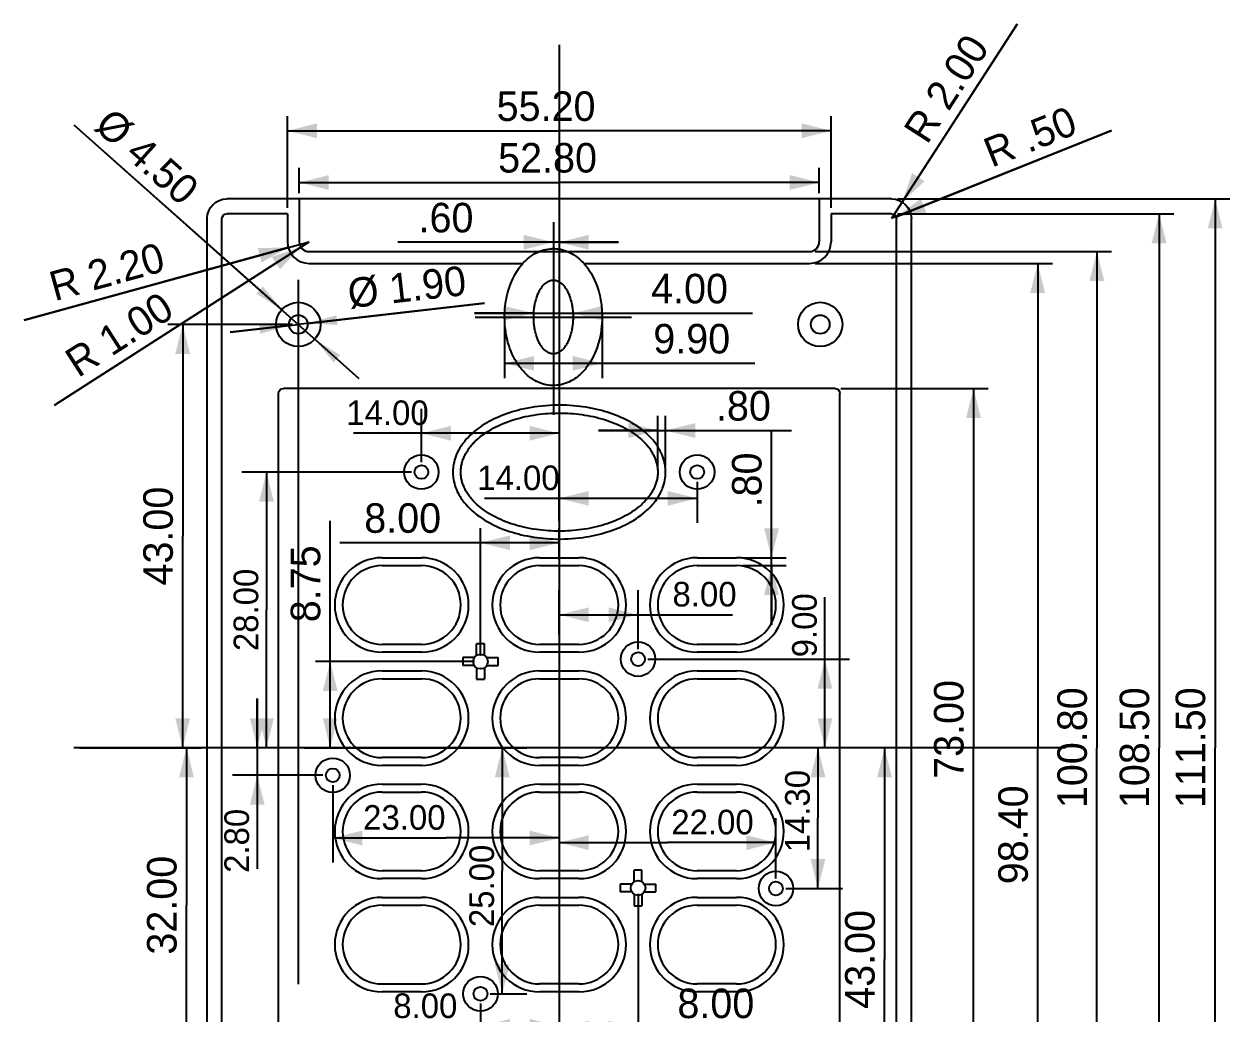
# Model space of a CAD drawing. Extents: x -144 to 128, y -78 to 74.
# Drawn here: x 5.7 to 128.1, y -27 to 73.5 of the extents above; entities that cross this region are included whole.
import ezdxf

# ---------------------------------------------------------------- set-up
doc = ezdxf.new("R2010")
doc.units = 0
doc.header["$MEASUREMENT"] = 0
doc.linetypes.add('dashed', pattern=[0])
doc.linetypes.add('solid', pattern=[0])
doc.layers.add('253', color=7, linetype='solid')
doc.dimstyles.get("Standard").update_dxf_attribs({"dimtxt": 0.18, "dimasz": 0.18, "dimexe": 0.18, "dimexo": 0.0625, "dimgap": 0.09, "dimtad": 0, "dimtih": 1, "dimtoh": 1, "dimdec": 4, "dimzin": 0, "dimdsep": 46, "dimtxsty": 'Standard', "dimcen": 0.09, "dimadec": 0, "dimazin": 0, "dimtfac": 1, "dimtdec": 4, "dimtofl": 0, "dimtmove": 0, "dimatfit": 0, "dimfxl": 0, "dimtolj": 1, "dimtzin": 0, "dimarcsym": 0})

# ---------------------------------------------------------------- blocks, each defined once
blk = doc.blocks.new('*D29')
at = {"layer": '253', "color": 4, "linetype": 'solid'}
for p, q in [((52.41, 45.15), (33.5, 43)), ((34.44, 43.11), (52.41, 45.15)), ((26.59, 42.22), (33.5, 43)), ((32.56, 42.89), (26.59, 42.22)), ((33.5, 43), (33.5, 43))]:
    blk.add_line(p, q, dxfattribs=at)
for points in [[(29.63, 42.06), (29.52, 43.05), (32.56, 42.89)], [(37.37, 43.94), (37.48, 42.95), (34.44, 43.11)]]:
    blk.add_solid(points, dxfattribs=at)
at = {"layer": '253', "color": 4, "linetype": 'solid', "lineweight": 0, "insert": (44.53, 46.76), "char_height": 3, "attachment_point": 5, "rotation": 6.482}
blk.add_mtext('{\\H3.000000;%%C 1.90}', dxfattribs=at)
blk = doc.blocks.new('*D30')
at = {"layer": '253', "color": 4, "linetype": 'solid'}
for p, q in [((31.82, 44.5), (10.75, 63.24)), ((10.75, 63.24), (33.5, 43)), ((39.66, 37.52), (33.5, 43)), ((33.5, 43), (33.5, 43)), ((35.18, 41.5), (39.66, 37.52))]:
    blk.add_line(p, q, dxfattribs=at)
for points in [[(29.25, 46.12), (29.91, 46.86), (31.82, 44.5)], [(37.75, 39.88), (37.09, 39.14), (35.18, 41.5)]]:
    blk.add_solid(points, dxfattribs=at)
at = {"layer": '253', "color": 4, "linetype": 'solid', "lineweight": 0, "insert": (18.11, 60.02), "char_height": 3, "attachment_point": 5, "rotation": 318.3409}
blk.add_mtext('{\\H3.000000;%%C 4.50}', dxfattribs=at)
blk = doc.blocks.new('*D31')
at = {"layer": '253', "color": 4, "linetype": 'solid'}
for p, q in [((34.5, 0), (56.71, 0)), ((54.21, 0), (54.21, -12.5)), ((54.21, -25), (54.21, -12.5)), ((53, -25), (56.71, -25))]:
    blk.add_line(p, q, dxfattribs=at)
for points in [[(54.96, -3), (53.46, -3), (54.21, 0)], [(53.46, -22), (54.96, -22), (54.21, -25)]]:
    blk.add_solid(points, dxfattribs=at)
at = {"layer": '253', "color": 4, "linetype": 'solid', "lineweight": 0, "insert": (52.14, -14.04), "char_height": 2.5, "attachment_point": 5, "rotation": 90}
blk.add_mtext('{\\H2.500000;25.00}', dxfattribs=at)
blk = doc.blocks.new('*D32')
at = {"layer": '253', "color": 4, "linetype": 'solid'}
for p, q in [((29.33, 0), (29.33, 5)), ((29.33, 5), (29.33, -2.8)), ((30.5, 0), (26.83, 0)), ((36, -2.8), (26.83, -2.8)), ((29.33, -2.8), (29.33, -12.3))]:
    blk.add_line(p, q, dxfattribs=at)
for points in [[(28.58, 3), (30.08, 3), (29.33, 0)], [(30.08, -5.8), (28.58, -5.8), (29.33, -2.8)]]:
    blk.add_solid(points, dxfattribs=at)
at = {"layer": '253', "color": 4, "linetype": 'solid', "lineweight": 0, "insert": (27.26, -9.46), "char_height": 2.5, "attachment_point": 5, "rotation": 90}
blk.add_mtext('{\\H2.500000;2.80}', dxfattribs=at)
blk = doc.blocks.new('*D33')
at = {"layer": '253', "color": 4, "linetype": 'solid'}
for p, q in [((86.98, 9), (86.98, 15.28)), ((69, 9), (89.48, 9)), ((86.98, 0), (86.98, 9)), ((86.98, 9), (86.98, 9)), ((87.5, 0), (84.48, 0))]:
    blk.add_line(p, q, dxfattribs=at)
for points in [[(87.73, 6), (86.23, 6), (86.98, 9)], [(86.23, 3), (87.73, 3), (86.98, 0)]]:
    blk.add_solid(points, dxfattribs=at)
at = {"layer": '253', "color": 4, "linetype": 'solid', "lineweight": 0, "insert": (84.91, 12.44), "char_height": 2.5, "attachment_point": 5, "rotation": 90}
blk.add_mtext('{\\H2.500000;9.00}', dxfattribs=at)
blk = doc.blocks.new('*D34')
at = {"layer": '253', "color": 4, "linetype": 'solid'}
for p, q in [((87.5, 0), (83.77, 0)), ((86.27, 0), (86.27, -7.15)), ((86.27, -14.3), (86.27, -7.15)), ((83, -14.3), (88.77, -14.3))]:
    blk.add_line(p, q, dxfattribs=at)
for points in [[(87.02, -3), (85.52, -3), (86.27, 0)], [(85.52, -11.3), (87.02, -11.3), (86.27, -14.3)]]:
    blk.add_solid(points, dxfattribs=at)
at = {"layer": '253', "color": 4, "linetype": 'solid', "lineweight": 0, "insert": (84.2, -6.44), "char_height": 2.5, "attachment_point": 5, "rotation": 90}
blk.add_mtext('{\\H2.500000;14.30}', dxfattribs=at)
blk = doc.blocks.new('*D35')
at = {"layer": '253', "color": 4, "linetype": 'solid'}
for p, q in [((45, 28), (27.77, 28)), ((30.27, 28), (30.27, 14)), ((30.27, 0), (30.27, 14)), ((30.5, 0), (27.77, 0))]:
    blk.add_line(p, q, dxfattribs=at)
for points in [[(31.02, 25), (29.52, 25), (30.27, 28)], [(29.52, 3), (31.02, 3), (30.27, 0)]]:
    blk.add_solid(points, dxfattribs=at)
at = {"layer": '253', "color": 4, "linetype": 'solid', "lineweight": 0, "insert": (28.2, 14), "char_height": 2.5, "attachment_point": 5, "rotation": 90}
blk.add_mtext('{\\H2.500000;28.00}', dxfattribs=at)
blk = doc.blocks.new('*D36')
at = {"layer": '253', "color": 4, "linetype": 'solid'}
for p, q in [((60, -5.5), (60, -12.14)), ((82, -13.3), (82, -7.14)), ((60, -9.64), (71, -9.64)), ((82, -9.64), (71, -9.64))]:
    blk.add_line(p, q, dxfattribs=at)
for points in [[(63, -8.89), (63, -10.39), (60, -9.64)], [(79, -10.39), (79, -8.89), (82, -9.64)]]:
    blk.add_solid(points, dxfattribs=at)
at = {"layer": '253', "color": 4, "linetype": 'solid', "lineweight": 0, "insert": (75.56, -7.57), "char_height": 2.5, "attachment_point": 5}
blk.add_mtext('{\\H2.500000;22.00}', dxfattribs=at)
blk = doc.blocks.new('*D37')
at = {"layer": '253', "color": 4, "linetype": 'solid'}
for p, q in [((60, -25), (60, -30.81)), ((52, -26), (52, -30.81)), ((52, -28.31), (43.56, -28.31)), ((52, -28.31), (52, -28.31)), ((60, -28.31), (52, -28.31))]:
    blk.add_line(p, q, dxfattribs=at)
for points in [[(55, -27.56), (55, -29.06), (52, -28.31)], [(57, -29.06), (57, -27.56), (60, -28.31)]]:
    blk.add_solid(points, dxfattribs=at)
at = {"layer": '253', "color": 4, "linetype": 'solid', "lineweight": 0, "insert": (46.4, -26.23), "char_height": 2.5, "attachment_point": 5}
blk.add_mtext('{\\H2.500000;8.00}', dxfattribs=at)
blk = doc.blocks.new('*D38')
at = {"layer": '253', "color": 4, "linetype": 'solid'}
for p, q in [((60, -1), (60, -11.67)), ((37, -3.8), (37, -11.67)), ((37, -9.17), (48.5, -9.17)), ((60, -9.17), (48.5, -9.17))]:
    blk.add_line(p, q, dxfattribs=at)
for points in [[(40, -8.42), (40, -9.92), (37, -9.17)], [(57, -9.92), (57, -8.42), (60, -9.17)]]:
    blk.add_solid(points, dxfattribs=at)
at = {"layer": '253', "color": 4, "linetype": 'solid', "lineweight": 0, "insert": (44.27, -7.1), "char_height": 2.5, "attachment_point": 5}
blk.add_mtext('{\\H2.500000;23.00}', dxfattribs=at)
blk = doc.blocks.new('*D39')
at = {"layer": '253', "color": 4, "linetype": 'solid'}
for p, q in [((60, 11.5), (60, 16.01)), ((68, 10), (68, 16.01)), ((60, 13.51), (68, 13.51)), ((68, 13.51), (68, 13.51)), ((68, 13.51), (77.59, 13.51))]:
    blk.add_line(p, q, dxfattribs=at)
for points in [[(63, 14.26), (63, 12.76), (60, 13.51)], [(65, 12.76), (65, 14.26), (68, 13.51)]]:
    blk.add_solid(points, dxfattribs=at)
at = {"layer": '253', "color": 4, "linetype": 'solid', "lineweight": 0, "insert": (74.75, 15.58), "char_height": 2.5, "attachment_point": 5}
blk.add_mtext('{\\H2.500000;8.00}', dxfattribs=at)
blk = doc.blocks.new('*D40')
at = {"layer": '253', "color": 4, "linetype": 'solid'}
for p, q in [((60, 23), (60, 27.83)), ((74, 27), (74, 22.83)), ((60, 25.33), (52.41, 25.33)), ((60, 25.33), (60, 25.33)), ((74, 25.33), (60, 25.33))]:
    blk.add_line(p, q, dxfattribs=at)
for points in [[(63, 26.08), (63, 24.58), (60, 25.33)], [(71, 24.58), (71, 26.08), (74, 25.33)]]:
    blk.add_solid(points, dxfattribs=at)
at = {"layer": '253', "color": 4, "linetype": 'solid', "lineweight": 0, "insert": (55.85, 27.4), "char_height": 2.5, "attachment_point": 5}
blk.add_mtext('{\\H2.500000;14.00}', dxfattribs=at)
blk = doc.blocks.new('*D41')
at = {"layer": '253', "color": 4, "linetype": 'solid'}
for p, q in [((46, 29), (46, 34.44)), ((46, 31.94), (39.12, 31.94)), ((46, 31.94), (46, 31.94)), ((60, 31.94), (46, 31.94)), ((60, 33), (60, 29.44))]:
    blk.add_line(p, q, dxfattribs=at)
for points in [[(49, 32.69), (49, 31.19), (46, 31.94)], [(57, 31.19), (57, 32.69), (60, 31.94)]]:
    blk.add_solid(points, dxfattribs=at)
at = {"layer": '253', "color": 4, "linetype": 'solid', "lineweight": 0, "insert": (42.56, 34.01), "char_height": 2.5, "attachment_point": 5}
blk.add_mtext('{\\H2.500000;14.00}', dxfattribs=at)
blk = doc.blocks.new('*D44')
at = {"layer": '253', "color": 4, "linetype": 'solid'}
for p, q in [((8.76, 34.79), (34.6, 51.4)), ((33.76, 50.86), (8.76, 34.79))]:
    blk.add_line(p, q, dxfattribs=at)
blk.add_solid([(31.64, 48.61), (30.83, 49.87), (33.76, 50.86)], dxfattribs=at)
at = {"layer": '253', "color": 4, "linetype": 'solid', "lineweight": 0, "insert": (15.32, 41.97), "char_height": 3, "attachment_point": 5, "rotation": 32.726}
blk.add_mtext('{\\H3.000000;R 1.00}', dxfattribs=at)
blk = doc.blocks.new('*D45')
at = {"layer": '253', "color": 4, "linetype": 'solid'}
for p, q in [((5.66, 43.45), (34.6, 51.4)), ((32.48, 50.82), (5.66, 43.45))]:
    blk.add_line(p, q, dxfattribs=at)
blk.add_solid([(29.78, 49.3), (29.39, 50.75), (32.48, 50.82)], dxfattribs=at)
at = {"layer": '253', "color": 4, "linetype": 'solid', "lineweight": 0, "insert": (14.06, 48.34), "char_height": 3, "attachment_point": 5, "rotation": 15.3547}
blk.add_mtext('{\\H3.000000;R 2.20}', dxfattribs=at)
blk = doc.blocks.new('*D46')
at = {"layer": '253', "color": 4, "linetype": 'solid'}
for p, q in [((116.07, 62.69), (93.75, 53.75)), ((94.21, 53.94), (116.07, 62.69))]:
    blk.add_line(p, q, dxfattribs=at)
blk.add_solid([(96.72, 55.75), (97.28, 54.35), (94.21, 53.94)], dxfattribs=at)
at = {"layer": '253', "color": 4, "linetype": 'solid', "lineweight": 0, "insert": (107.81, 62.06), "char_height": 3, "attachment_point": 5, "rotation": 21.825}
blk.add_mtext('{\\H3.000000;R .50}', dxfattribs=at)
blk = doc.blocks.new('*D47')
at = {"layer": '253', "color": 4, "linetype": 'solid'}
for p, q in [((106.5, 73.51), (93.75, 53.75)), ((94.83, 55.43), (106.5, 73.51))]:
    blk.add_line(p, q, dxfattribs=at)
blk.add_solid([(95.83, 58.36), (97.09, 57.55), (94.83, 55.43)], dxfattribs=at)
at = {"layer": '253', "color": 4, "linetype": 'solid', "lineweight": 0, "insert": (99.31, 66.96), "char_height": 3, "attachment_point": 5, "rotation": 57.1743}
blk.add_mtext('{\\H3.000000;R 2.00}', dxfattribs=at)
blk = doc.blocks.new('*D48')
at = {"layer": '253', "color": 4, "linetype": 'solid'}
for p, q in [((32.9, 43), (20.26, 43)), ((21.76, 43), (21.76, 21.5)), ((21.76, 0), (21.76, 21.5)), ((11.3, 0), (23.26, 0))]:
    blk.add_line(p, q, dxfattribs=at)
for points in [[(22.51, 40), (21.01, 40), (21.76, 43)], [(21.01, 3), (22.51, 3), (21.76, 0)]]:
    blk.add_solid(points, dxfattribs=at)
at = {"layer": '253', "color": 4, "linetype": 'solid', "lineweight": 0, "insert": (19.28, 21.5), "char_height": 3, "attachment_point": 5, "rotation": 90}
blk.add_mtext('{\\H3.000000;43.00}', dxfattribs=at)
blk = doc.blocks.new('*D49')
at = {"layer": '253', "color": 4, "linetype": 'solid'}
for p, q in [((11.3, 0), (23.65, 0)), ((22.15, 0), (22.15, -16)), ((22.15, -32), (22.15, -16)), ((38.4, -32), (20.65, -32))]:
    blk.add_line(p, q, dxfattribs=at)
for points in [[(22.9, -3), (21.4, -3), (22.15, 0)], [(21.4, -29), (22.9, -29), (22.15, -32)]]:
    blk.add_solid(points, dxfattribs=at)
at = {"layer": '253', "color": 4, "linetype": 'solid', "lineweight": 0, "insert": (19.66, -16), "char_height": 3, "attachment_point": 5, "rotation": 90}
blk.add_mtext('{\\H3.000000;32.00}', dxfattribs=at)
blk = doc.blocks.new('*D50')
at = {"layer": '253', "color": 4, "linetype": 'solid'}
for p, q in [((94.35, 55.75), (128.1, 55.75)), ((126.6, 55.75), (126.6, 0)), ((126.6, -55.75), (126.6, 0)), ((94.35, -55.75), (128.1, -55.75))]:
    blk.add_line(p, q, dxfattribs=at)
for points in [[(127.35, 52.75), (125.85, 52.75), (126.6, 55.75)], [(125.85, -52.75), (127.35, -52.75), (126.6, -55.75)]]:
    blk.add_solid(points, dxfattribs=at)
at = {"layer": '253', "color": 4, "linetype": 'solid', "lineweight": 0, "insert": (124.11, 0), "char_height": 3, "attachment_point": 5, "rotation": 90}
blk.add_mtext('{\\H3.000000;111.50}', dxfattribs=at)
blk = doc.blocks.new('*D51')
at = {"layer": '253', "color": 4, "linetype": 'solid'}
for p, q in [((94.35, 54.25), (122.41, 54.25)), ((120.91, 54.25), (120.91, 0)), ((120.91, -54.25), (120.91, 0)), ((94.35, -54.25), (122.41, -54.25))]:
    blk.add_line(p, q, dxfattribs=at)
for points in [[(121.66, 51.25), (120.16, 51.25), (120.91, 54.25)], [(120.16, -51.25), (121.66, -51.25), (120.91, -54.25)]]:
    blk.add_solid(points, dxfattribs=at)
at = {"layer": '253', "color": 4, "linetype": 'solid', "lineweight": 0, "insert": (118.42, 0), "char_height": 3, "attachment_point": 5, "rotation": 90}
blk.add_mtext('{\\H3.000000;108.50}', dxfattribs=at)
blk = doc.blocks.new('*D52')
at = {"layer": '253', "color": 4, "linetype": 'solid'}
for p, q in [((86, 50.4), (116.09, 50.4)), ((114.59, 50.4), (114.59, 0)), ((114.59, -50.4), (114.59, 0)), ((86, -50.4), (116.09, -50.4))]:
    blk.add_line(p, q, dxfattribs=at)
for points in [[(115.34, 47.4), (113.84, 47.4), (114.59, 50.4)], [(113.84, -47.4), (115.34, -47.4), (114.59, -50.4)]]:
    blk.add_solid(points, dxfattribs=at)
at = {"layer": '253', "color": 4, "linetype": 'solid', "lineweight": 0, "insert": (112.1, 0), "char_height": 3, "attachment_point": 5, "rotation": 90}
blk.add_mtext('{\\H3.000000;100.80}', dxfattribs=at)
blk = doc.blocks.new('*D53')
at = {"layer": '253', "color": 4, "linetype": 'solid'}
for p, q in [((86, 49.2), (110.08, 49.2)), ((108.58, 49.2), (108.58, 0)), ((108.58, -49.2), (108.58, 0)), ((86, -49.2), (110.08, -49.2))]:
    blk.add_line(p, q, dxfattribs=at)
for points in [[(109.33, 46.2), (107.83, 46.2), (108.58, 49.2)], [(107.83, -46.2), (109.33, -46.2), (108.58, -49.2)]]:
    blk.add_solid(points, dxfattribs=at)
at = {"layer": '253', "color": 4, "linetype": 'solid', "lineweight": 0, "insert": (106.1, -8.85), "char_height": 3, "attachment_point": 5, "rotation": 90}
blk.add_mtext('{\\H3.000000;98.40}', dxfattribs=at)
blk = doc.blocks.new('*D54')
at = {"layer": '253', "color": 4, "linetype": 'solid'}
for p, q in [((88.6, 36.5), (103.56, 36.5)), ((102.06, 36.5), (102.06, 0)), ((102.06, -36.5), (102.06, 0)), ((88.6, -36.5), (103.56, -36.5))]:
    blk.add_line(p, q, dxfattribs=at)
for points in [[(102.81, 33.5), (101.31, 33.5), (102.06, 36.5)], [(101.31, -33.5), (102.81, -33.5), (102.06, -36.5)]]:
    blk.add_solid(points, dxfattribs=at)
at = {"layer": '253', "color": 4, "linetype": 'solid', "lineweight": 0, "insert": (99.57, 1.86), "char_height": 3, "attachment_point": 5, "rotation": 90}
blk.add_mtext('{\\H3.000000;73.00}', dxfattribs=at)
blk = doc.blocks.new('*D55')
at = {"layer": '253', "color": 4, "linetype": 'solid'}
for p, q in [((54.45, 43.15), (54.45, 37.55)), ((64.35, 43.15), (64.35, 37.55)), ((54.45, 39.05), (64.35, 39.05)), ((64.35, 39.05), (64.35, 39.05)), ((64.35, 39.05), (79.85, 39.05))]:
    blk.add_line(p, q, dxfattribs=at)
for points in [[(57.45, 39.8), (57.45, 38.3), (54.45, 39.05)], [(61.35, 38.3), (61.35, 39.8), (64.35, 39.05)]]:
    blk.add_solid(points, dxfattribs=at)
at = {"layer": '253', "color": 4, "linetype": 'solid', "lineweight": 0, "insert": (73.45, 41.53), "char_height": 3, "attachment_point": 5}
blk.add_mtext('{\\H3.000000;9.90}', dxfattribs=at)
blk = doc.blocks.new('*D56')
at = {"layer": '253', "color": 4, "linetype": 'solid'}
for p, q in [((57.4, 44.14), (51.4, 44.14)), ((51.4, 44.14), (61.4, 44.14)), ((57.4, 44.35), (57.4, 44.35)), ((61.4, 44.35), (61.4, 44.35)), ((61.4, 44.14), (79.63, 44.14))]:
    blk.add_line(p, q, dxfattribs=at)
for points in [[(54.4, 43.39), (54.4, 44.89), (57.4, 44.14)], [(64.4, 44.89), (64.4, 43.39), (61.4, 44.14)]]:
    blk.add_solid(points, dxfattribs=at)
at = {"layer": '253', "color": 4, "linetype": 'solid', "lineweight": 0, "insert": (73.23, 46.62), "char_height": 3, "attachment_point": 5}
blk.add_mtext('{\\H3.000000;4.00}', dxfattribs=at)
blk = doc.blocks.new('*D59')
at = {"layer": '253', "color": 4, "linetype": 'solid'}
for p, q in [((60, 70.8), (60, 49.85)), ((59.4, 52.8), (59.4, 49.85)), ((59.4, 51.35), (43.61, 51.35)), ((66, 51.35), (59.4, 51.35)), ((60, 51.35), (66, 51.35))]:
    blk.add_line(p, q, dxfattribs=at)
for points in [[(56.4, 50.6), (56.4, 52.1), (59.4, 51.35)], [(63, 52.1), (63, 50.6), (60, 51.35)]]:
    blk.add_solid(points, dxfattribs=at)
at = {"layer": '253', "color": 4, "linetype": 'solid', "lineweight": 0, "insert": (48.5, 53.83), "char_height": 3, "attachment_point": 5}
blk.add_mtext('{\\H3.000000;.60}', dxfattribs=at)
blk = doc.blocks.new('*D60')
at = {"layer": '253', "color": 4, "linetype": 'solid'}
for p, q in [((32.4, 54.85), (32.4, 64.17)), ((87.6, 54.85), (87.6, 64.17)), ((32.4, 62.67), (60, 62.67)), ((87.6, 62.67), (60, 62.67))]:
    blk.add_line(p, q, dxfattribs=at)
for points in [[(35.4, 63.42), (35.4, 61.92), (32.4, 62.67)], [(84.6, 61.92), (84.6, 63.42), (87.6, 62.67)]]:
    blk.add_solid(points, dxfattribs=at)
at = {"layer": '253', "color": 4, "linetype": 'solid', "lineweight": 0, "insert": (58.66, 65.15), "char_height": 3, "attachment_point": 5}
blk.add_mtext('{\\H3.000000;55.20}', dxfattribs=at)
blk = doc.blocks.new('*D61')
at = {"layer": '253', "color": 4, "linetype": 'solid'}
for p, q in [((33.6, 56.35), (33.6, 58.92)), ((86.4, 56.35), (86.4, 58.92)), ((33.6, 57.42), (60, 57.42)), ((86.4, 57.42), (60, 57.42))]:
    blk.add_line(p, q, dxfattribs=at)
for points in [[(36.6, 58.17), (36.6, 56.67), (33.6, 57.42)], [(83.4, 56.67), (83.4, 58.17), (86.4, 57.42)]]:
    blk.add_solid(points, dxfattribs=at)
at = {"layer": '253', "color": 4, "linetype": 'solid', "lineweight": 0, "insert": (58.81, 59.91), "char_height": 3, "attachment_point": 5}
blk.add_mtext('{\\H3.000000;52.80}', dxfattribs=at)
blk = doc.blocks.new('*D65')
at = {"layer": '253', "color": 4, "linetype": 'solid'}
for p, q in [((93.65, 0), (91.53, 0)), ((93.03, 0), (93.03, -21.5)), ((93.03, -43), (93.03, -21.5)), ((87.1, -43), (94.53, -43))]:
    blk.add_line(p, q, dxfattribs=at)
for points in [[(93.78, -3), (92.28, -3), (93.03, 0)], [(92.28, -40), (93.78, -40), (93.03, -43)]]:
    blk.add_solid(points, dxfattribs=at)
at = {"layer": '253', "color": 4, "linetype": 'solid', "lineweight": 0, "insert": (90.54, -21.5), "char_height": 3, "attachment_point": 5, "rotation": 90}
blk.add_mtext('{\\H3.000000;43.00}', dxfattribs=at)
blk = doc.blocks.new('*D68')
at = {"layer": '253', "color": 4, "linetype": 'solid'}
for p, q in [((52, 9.35), (52, 22.32)), ((60, 19.1), (60, 22.32)), ((52, 20.82), (37.71, 20.82)), ((52, 20.82), (52, 20.82)), ((60, 20.82), (52, 20.82))]:
    blk.add_line(p, q, dxfattribs=at)
for points in [[(55, 21.57), (55, 20.07), (52, 20.82)], [(57, 20.07), (57, 21.57), (60, 20.82)]]:
    blk.add_solid(points, dxfattribs=at)
at = {"layer": '253', "color": 4, "linetype": 'solid', "lineweight": 0, "insert": (44.1, 23.31), "char_height": 3, "attachment_point": 5}
blk.add_mtext('{\\H3.000000;8.00}', dxfattribs=at)
blk = doc.blocks.new('*D69')
at = {"layer": '253', "color": 4, "linetype": 'solid'}
for p, q in [((68, -14.85), (68, -29.98)), ((60, -25.4), (60, -29.98)), ((60, -28.48), (68, -28.48)), ((68, -28.48), (68, -28.48)), ((68, -28.48), (82.29, -28.48))]:
    blk.add_line(p, q, dxfattribs=at)
for points in [[(63, -27.73), (63, -29.23), (60, -28.48)], [(65, -29.23), (65, -27.73), (68, -28.48)]]:
    blk.add_solid(points, dxfattribs=at)
at = {"layer": '253', "color": 4, "linetype": 'solid', "lineweight": 0, "insert": (75.9, -25.99), "char_height": 3, "attachment_point": 5}
blk.add_mtext('{\\H3.000000;8.00}', dxfattribs=at)
blk = doc.blocks.new('*D70')
at = {"layer": '253', "color": 4, "linetype": 'solid'}
for p, q in [((36.74, 8.75), (36.74, 23.04)), ((51.4, 8.75), (35.24, 8.75)), ((36.74, 0), (36.74, 8.75)), ((36.74, 8.75), (36.74, 8.75)), ((34.1, 0), (38.24, 0))]:
    blk.add_line(p, q, dxfattribs=at)
for points in [[(37.49, 5.75), (35.99, 5.75), (36.74, 8.75)], [(35.99, 3), (37.49, 3), (36.74, 0)]]:
    blk.add_solid(points, dxfattribs=at)
at = {"layer": '253', "color": 4, "linetype": 'solid', "lineweight": 0, "insert": (34.25, 16.65), "char_height": 3, "attachment_point": 5, "rotation": 90}
blk.add_mtext('{\\H3.000000;8.75}', dxfattribs=at)
blk = doc.blocks.new('*D71')
at = {"layer": '253', "color": 4, "linetype": 'solid'}
for p, q in [((81.55, 19.3), (81.55, 32.09)), ((78.6, 19.3), (83.05, 19.3)), ((78.6, 18.5), (83.05, 18.5)), ((81.55, 12.5), (81.55, 19.3)), ((81.55, 18.5), (81.55, 12.5))]:
    blk.add_line(p, q, dxfattribs=at)
for points in [[(80.8, 22.3), (82.3, 22.3), (81.55, 19.3)], [(82.3, 15.5), (80.8, 15.5), (81.55, 18.5)]]:
    blk.add_solid(points, dxfattribs=at)
at = {"layer": '253', "color": 4, "linetype": 'solid', "lineweight": 0, "insert": (79.06, 27.2), "char_height": 3, "attachment_point": 5, "rotation": 90}
blk.add_mtext('{\\H3.000000;.80}', dxfattribs=at)
blk = doc.blocks.new('*D72')
at = {"layer": '253', "color": 4, "linetype": 'solid'}
for p, q in [((70, 28.6), (70, 33.72)), ((70.8, 28.6), (70.8, 33.72)), ((70, 32.22), (64, 32.22)), ((64, 32.22), (70.8, 32.22)), ((70.8, 32.22), (83.59, 32.22))]:
    blk.add_line(p, q, dxfattribs=at)
for points in [[(67, 31.47), (67, 32.97), (70, 32.22)], [(73.8, 32.97), (73.8, 31.47), (70.8, 32.22)]]:
    blk.add_solid(points, dxfattribs=at)
at = {"layer": '253', "color": 4, "linetype": 'solid', "lineweight": 0, "insert": (78.7, 34.71), "char_height": 3, "attachment_point": 5}
blk.add_mtext('{\\H3.000000;.80}', dxfattribs=at)

msp = doc.modelspace()

# ---------------------------------------------------------------- linework, layer by layer
at = {"layer": '253', "color": 1, "linetype": 'dashed'}
for p, q in [((60, 71.398), (60, -77.748)), ((59.4, 53.4), (59.4, 33.8)), ((33.5, 47.531), (33.5, -24.028)), ((51.45, 43.75), (67.35, 43.75)), ((111.393, 0), (10.698, 0))]:
    msp.add_line(p, q, dxfattribs=at)
at = {"layer": '253', "color": 0, "linetype": 'solid'}
for p, q in [((93.75, 55.75), (26.25, 55.75)), ((33.6, 55.75), (33.6, 51.4)), ((86.4, 55.75), (86.4, 51.4)), ((32.4, 54.25), (26.25, 54.25)), ((32.4, 54.25), (32.4, 51.4)), ((87.6, 54.25), (87.6, 51.4)), ((93.75, 54.25), (87.6, 54.25)), ((24.25, -53.75), (24.25, 53.75)), ((25.75, -53.75), (25.75, 53.75)), ((94.25, -53.75), (94.25, 53.75)), ((95.75, -53.75), (95.75, 53.75)), ((34.6, 50.4), (85.4, 50.4)), ((34.6, 49.2), (56.299, 49.2)), ((62.501, 49.2), (85.4, 49.2)), ((31.5, -36), (31.5, 36)), ((88, 36.5), (32, 36.5)), ((88.5, -36), (88.5, 36)), ((42, 19.3), (46, 19.3)), ((42, 18.5), (46, 18.5)), ((58, 19.3), (62, 19.3)), ((58, 18.5), (62, 18.5)), ((74, 19.3), (78, 19.3)), ((74, 18.5), (78, 18.5)), ((46, 10.5), (42, 10.5)), ((52.4, 10.55), (51.6, 10.55)), ((51.6, 9.384), (51.6, 10.55)), ((52.4, 9.384), (52.4, 10.55)), ((62, 10.5), (58, 10.5)), ((78, 10.5), (74, 10.5)), ((46, 9.7), (42, 9.7)), ((51.366, 9.15), (50.2, 9.15)), ((50.2, 9.15), (50.2, 8.35)), ((52.634, 9.15), (53.8, 9.15)), ((53.8, 8.35), (53.8, 9.15)), ((62, 9.7), (58, 9.7)), ((78, 9.7), (74, 9.7)), ((42, 7.8), (46, 7.8)), ((51.366, 8.35), (50.2, 8.35)), ((51.6, 8.116), (51.6, 6.95)), ((52.4, 8.116), (52.4, 6.95)), ((52.634, 8.35), (53.8, 8.35)), ((58, 7.8), (62, 7.8)), ((74, 7.8), (78, 7.8)), ((42, 7), (46, 7)), ((51.6, 6.95), (52.4, 6.95)), ((58, 7), (62, 7)), ((74, 7), (78, 7)), ((46, -1), (42, -1)), ((62, -1), (58, -1)), ((78, -1), (74, -1)), ((46, -1.8), (42, -1.8)), ((62, -1.8), (58, -1.8)), ((78, -1.8), (74, -1.8)), ((42, -3.7), (46, -3.7)), ((42, -4.5), (46, -4.5)), ((58, -3.7), (62, -3.7)), ((58, -4.5), (62, -4.5)), ((74, -3.7), (78, -3.7)), ((74, -4.5), (78, -4.5)), ((46, -12.5), (42, -12.5)), ((46, -13.3), (42, -13.3)), ((62, -12.5), (58, -12.5)), ((62, -13.3), (58, -13.3)), ((68.4, -12.45), (67.6, -12.45)), ((67.6, -13.616), (67.6, -12.45)), ((68.4, -13.616), (68.4, -12.45)), ((78, -12.5), (74, -12.5)), ((78, -13.3), (74, -13.3)), ((67.366, -13.85), (66.2, -13.85)), ((66.2, -13.85), (66.2, -14.65)), ((67.366, -14.65), (66.2, -14.65)), ((68.634, -13.85), (69.8, -13.85)), ((68.634, -14.65), (69.8, -14.65)), ((69.8, -14.65), (69.8, -13.85)), ((42, -15.2), (46, -15.2)), ((58, -15.2), (62, -15.2)), ((67.6, -14.884), (67.6, -16.05)), ((68.4, -14.884), (68.4, -16.05)), ((74, -15.2), (78, -15.2)), ((42, -16), (46, -16)), ((58, -16), (62, -16)), ((67.6, -16.05), (68.4, -16.05)), ((74, -16), (78, -16)), ((42, -24), (46, -24)), ((62, -24), (58, -24)), ((78, -24), (74, -24)), ((46, -24.8), (42, -24.8)), ((62, -24.8), (58, -24.8)), ((78, -24.8), (74, -24.8))]:
    msp.add_line(p, q, dxfattribs=at)
for centre, radius in [((33.5, 43), 2.25), ((86.5, 43), 2.25), ((33.5, 43), 0.95), ((86.5, 43), 0.95), ((46, 28), 1.75), ((74, 28), 1.75), ((46, 28), 0.7), ((74, 28), 0.7), ((68, 9), 1.75), ((52, 8.75), 0.75), ((68, 9), 0.7), ((37, -2.8), 1.75), ((37, -2.8), 0.7), ((82, -14.3), 1.75), ((68, -14.25), 0.75), ((82, -14.3), 0.7), ((52, -25), 1.75), ((52, -25), 0.7)]:
    msp.add_circle(centre, radius, dxfattribs=at)
at = {"layer": '253', "color": 0, "linetype": 'solid', "extrusion": (0, 0, -1)}
for centre, radius, start, end in [((-26.25, 53.75), 2, 0, 90), ((-93.75, 53.75), 2, 90, 180), ((-26.25, 53.75), 0.5, 0, 90), ((-93.75, 53.75), 0.5, 90, 180), ((-32, 36), 0.5, 0, 90), ((-88, 36), 0.5, 90, 180)]:
    msp.add_arc(centre, radius, start, end, dxfattribs=at)
at = {"layer": '253', "color": 0, "linetype": 'solid'}
for centre, radius, start, end in [((34.6, 51.4), 2.2, 180, 270), ((34.6, 51.4), 1, 180, 270), ((85.4, 51.4), 2.2, 270, 360), ((85.4, 51.4), 1, 270, 360), ((42, 14.5), 4.8, 90.00003, 270.00003), ((42, 14.5), 4, 90.00003, 270.00003), ((46, 14.5), 4.8, -89.99999, 89.99999), ((46, 14.5), 4, -89.99999, 89.99999), ((58, 14.5), 4.8, 90.00003, 270.00003), ((58, 14.5), 4, 90.00003, 270.00003), ((62, 14.5), 4.8, -89.99999, 89.99999), ((62, 14.5), 4, -89.99999, 89.99999), ((74, 14.5), 4.8, 90.00003, 270.00003), ((74, 14.5), 4, 90.00003, 270.00003), ((78, 14.5), 4.8, -89.99999, 89.99999), ((78, 14.5), 4, -89.99999, 89.99999), ((42, 3), 4.8, 90.00003, 270.00003), ((46, 3), 4.8, -89.99999, 89.99999), ((58, 3), 4.8, 90.00003, 270.00003), ((62, 3), 4.8, -89.99999, 89.99999), ((74, 3), 4.8, 90.00003, 270.00003), ((78, 3), 4.8, -89.99999, 89.99999), ((42, 3), 4, 90.00003, 270.00003), ((46, 3), 4, -89.99999, 89.99999), ((58, 3), 4, 90.00003, 270.00003), ((62, 3), 4, -89.99999, 89.99999), ((74, 3), 4, 90.00003, 270.00003), ((78, 3), 4, -89.99999, 89.99999), ((42, -8.5), 4.8, 90.00003, 270.00003), ((42, -8.5), 4, 90.00003, 270.00003), ((46, -8.5), 4.8, -89.99999, 89.99999), ((46, -8.5), 4, -89.99999, 89.99999), ((58, -8.5), 4.8, 90.00003, 270.00003), ((58, -8.5), 4, 90.00003, 270.00003), ((62, -8.5), 4.8, -89.99999, 89.99999), ((62, -8.5), 4, -89.99999, 89.99999), ((74, -8.5), 4.8, 90.00003, 270.00003), ((74, -8.5), 4, 90.00003, 270.00003), ((78, -8.5), 4.8, -89.99999, 89.99999), ((78, -8.5), 4, -89.99999, 89.99999), ((42, -20), 4.8, 90.00003, 270.00003), ((46, -20), 4.8, -89.99999, 89.99999), ((58, -20), 4.8, 90.00003, 270.00003), ((62, -20), 4.8, -89.99999, 89.99999), ((74, -20), 4.8, 90.00003, 270.00003), ((78, -20), 4.8, -89.99999, 89.99999), ((42, -20), 4, 90.00003, 270.00003), ((46, -20), 4, 270.00001, 449.99999), ((58, -20), 4, 90.00003, 270.00003), ((62, -20), 4, -89.99999, 89.99999), ((74, -20), 4, 90.00003, 270.00003), ((78, -20), 4, -89.99999, 89.99999)]:
    msp.add_arc(centre, radius, start, end, dxfattribs=at)
for points, knots in [([(54.45, 43.741), (54.451, 42.757), (54.596, 41.759), (54.9, 40.823), (55.144, 40.067), (55.499, 39.333), (55.975, 38.697), (56.211, 38.381), (56.481, 38.085), (56.78, 37.828), (57.005, 37.634), (57.248, 37.46), (57.506, 37.313), (57.754, 37.173), (58.018, 37.056), (58.289, 36.971), (58.555, 36.888), (58.831, 36.833), (59.108, 36.811), (59.248, 36.8), (59.39, 36.797), (59.531, 36.802), (59.809, 36.812), (60.087, 36.854), (60.355, 36.926), (60.63, 37), (60.898, 37.105), (61.151, 37.236), (61.412, 37.371), (61.659, 37.534), (61.889, 37.718), (62.192, 37.961), (62.467, 38.243), (62.709, 38.547), (63.137, 39.082), (63.474, 39.696), (63.725, 40.334), (64.077, 41.225), (64.273, 42.186), (64.332, 43.142), (64.35, 43.441), (64.355, 43.742), (64.346, 44.042), (64.331, 44.543), (64.279, 45.045), (64.188, 45.538), (63.988, 46.615), (63.595, 47.688), (62.977, 48.592), (62.75, 48.923), (62.49, 49.235), (62.199, 49.511), (61.98, 49.718), (61.743, 49.907), (61.489, 50.069), (61.247, 50.224), (60.988, 50.355), (60.719, 50.457), (60.523, 50.531), (60.319, 50.59), (60.113, 50.63), (59.913, 50.67), (59.708, 50.693), (59.504, 50.699), (59.358, 50.703), (59.212, 50.698), (59.066, 50.685), (58.787, 50.66), (58.508, 50.601), (58.242, 50.514), (57.97, 50.424), (57.706, 50.304), (57.459, 50.159), (57.202, 50.009), (56.96, 49.832), (56.737, 49.635), (56.442, 49.375), (56.176, 49.077), (55.942, 48.76), (55.421, 48.05), (55.048, 47.221), (54.807, 46.373), (54.621, 45.718), (54.51, 45.038), (54.468, 44.358), (54.456, 44.153), (54.45, 43.947), (54.45, 43.741)], [0, 0, 0, 0, 1, 1, 1, 2, 2, 2, 3, 3, 3, 4, 4, 4, 5, 5, 5, 6, 6, 6, 7, 7, 7, 8, 8, 8, 9, 9, 9, 10, 10, 10, 11, 11, 11, 12, 12, 12, 13, 13, 13, 14, 14, 14, 15, 15, 15, 16, 16, 16, 17, 17, 17, 18, 18, 18, 19, 19, 19, 20, 20, 20, 21, 21, 21, 22, 22, 22, 23, 23, 23, 24, 24, 24, 25, 25, 25, 26, 26, 26, 27, 27, 27, 28, 28, 28, 29, 29, 29, 29]), ([(54.45, 43.741), (54.451, 42.757), (54.596, 41.759), (54.9, 40.823), (55.144, 40.067), (55.499, 39.333), (55.975, 38.697), (56.211, 38.381), (56.481, 38.085), (56.78, 37.828), (57.005, 37.634), (57.248, 37.46), (57.506, 37.313), (57.754, 37.173), (58.018, 37.056), (58.289, 36.971), (58.555, 36.888), (58.831, 36.833), (59.108, 36.811), (59.248, 36.8), (59.39, 36.797), (59.531, 36.802), (59.809, 36.812), (60.087, 36.854), (60.355, 36.926), (60.63, 37), (60.898, 37.105), (61.151, 37.236), (61.412, 37.371), (61.659, 37.534), (61.889, 37.718), (62.192, 37.961), (62.467, 38.243), (62.709, 38.547), (63.137, 39.082), (63.474, 39.696), (63.725, 40.334), (64.077, 41.225), (64.273, 42.186), (64.332, 43.142), (64.35, 43.441), (64.355, 43.742), (64.346, 44.042), (64.331, 44.543), (64.279, 45.045), (64.188, 45.538), (63.988, 46.615), (63.595, 47.688), (62.977, 48.592), (62.75, 48.923), (62.49, 49.235), (62.199, 49.511), (61.98, 49.718), (61.743, 49.907), (61.489, 50.069), (61.247, 50.224), (60.988, 50.355), (60.719, 50.457), (60.523, 50.531), (60.319, 50.59), (60.113, 50.63), (59.913, 50.67), (59.708, 50.693), (59.504, 50.699), (59.358, 50.703), (59.212, 50.698), (59.066, 50.685), (58.787, 50.66), (58.508, 50.601), (58.242, 50.514), (57.97, 50.424), (57.706, 50.304), (57.459, 50.159), (57.202, 50.009), (56.96, 49.832), (56.737, 49.635), (56.442, 49.375), (56.176, 49.077), (55.942, 48.76), (55.421, 48.05), (55.048, 47.221), (54.807, 46.373), (54.621, 45.718), (54.51, 45.038), (54.468, 44.358), (54.456, 44.153), (54.45, 43.947), (54.45, 43.741)], [0, 0, 0, 0, 1, 1, 1, 2, 2, 2, 3, 3, 3, 4, 4, 4, 5, 5, 5, 6, 6, 6, 7, 7, 7, 8, 8, 8, 9, 9, 9, 10, 10, 10, 11, 11, 11, 12, 12, 12, 13, 13, 13, 14, 14, 14, 15, 15, 15, 16, 16, 16, 17, 17, 17, 18, 18, 18, 19, 19, 19, 20, 20, 20, 21, 21, 21, 22, 22, 22, 23, 23, 23, 24, 24, 24, 25, 25, 25, 26, 26, 26, 27, 27, 27, 28, 28, 28, 29, 29, 29, 29]), ([(70.8, 27.996), (70.8, 27.719), (70.773, 27.44), (70.721, 27.168), (70.668, 26.889), (70.588, 26.614), (70.485, 26.35), (70.351, 26.003), (70.176, 25.67), (69.971, 25.359), (69.704, 24.953), (69.384, 24.579), (69.034, 24.243), (68.427, 23.66), (67.717, 23.177), (66.973, 22.784), (66.3, 22.43), (65.589, 22.143), (64.863, 21.916), (64.063, 21.666), (63.24, 21.486), (62.41, 21.368), (61.41, 21.227), (60.392, 21.175), (59.382, 21.211), (58.5, 21.242), (57.618, 21.34), (56.752, 21.509), (55.943, 21.667), (55.143, 21.888), (54.373, 22.18), (53.685, 22.441), (53.015, 22.761), (52.39, 23.149), (51.705, 23.574), (51.062, 24.089), (50.533, 24.697), (50.275, 24.992), (50.043, 25.313), (49.848, 25.653), (49.702, 25.908), (49.577, 26.175), (49.477, 26.451), (49.381, 26.716), (49.307, 26.99), (49.261, 27.267), (49.227, 27.47), (49.207, 27.676), (49.201, 27.881), (49.195, 28.114), (49.207, 28.348), (49.238, 28.579), (49.275, 28.858), (49.339, 29.135), (49.426, 29.403), (49.517, 29.68), (49.633, 29.949), (49.77, 30.207), (49.953, 30.548), (50.173, 30.871), (50.419, 31.169), (50.862, 31.706), (51.394, 32.174), (51.964, 32.571), (52.543, 32.974), (53.17, 33.313), (53.817, 33.594), (54.545, 33.91), (55.306, 34.157), (56.078, 34.344), (57.035, 34.575), (58.018, 34.715), (59.002, 34.771), (59.921, 34.824), (60.848, 34.804), (61.764, 34.71), (62.622, 34.623), (63.476, 34.469), (64.309, 34.245), (65.07, 34.04), (65.818, 33.773), (66.531, 33.436), (67.241, 33.1), (67.924, 32.691), (68.534, 32.197), (68.932, 31.875), (69.303, 31.514), (69.624, 31.116), (69.866, 30.816), (70.082, 30.492), (70.26, 30.149), (70.393, 29.892), (70.505, 29.623), (70.592, 29.346), (70.675, 29.079), (70.735, 28.804), (70.769, 28.527), (70.79, 28.351), (70.8, 28.173), (70.8, 27.996)], [0, 0, 0, 0, 1, 1, 1, 2, 2, 2, 3, 3, 3, 4, 4, 4, 5, 5, 5, 6, 6, 6, 7, 7, 7, 8, 8, 8, 9, 9, 9, 10, 10, 10, 11, 11, 11, 12, 12, 12, 13, 13, 13, 14, 14, 14, 15, 15, 15, 16, 16, 16, 17, 17, 17, 18, 18, 18, 19, 19, 19, 20, 20, 20, 21, 21, 21, 22, 22, 22, 23, 23, 23, 24, 24, 24, 25, 25, 25, 26, 26, 26, 27, 27, 27, 28, 28, 28, 29, 29, 29, 30, 30, 30, 31, 31, 31, 32, 32, 32, 33, 33, 33, 33])]:
    msp.add_open_spline(points, degree=3, knots=knots, dxfattribs=at)
for points in [[(59.4, 47.504), (57.4, 47.504), (57.4, 43.754), (57.4, 40.004), (59.4, 40.004), (61.4, 40.004), (61.4, 43.754), (61.4, 47.504), (59.4, 47.504)], [(70, 28), (70, 34), (60, 34), (50, 34), (50, 28), (50, 22), (60, 22), (70, 22), (70, 28)]]:
    msp.add_rational_spline(points, [1, 0.707106781, 1, 0.707106781, 1, 0.707106781, 1, 0.707106781, 1], degree=2, knots=[0, 0, 0, 1, 1, 2, 2, 3, 3, 4, 4, 4], dxfattribs=at)

# ---------------------------------------------------------------- dimensions: what is measured, and where the dimension line sits
at = {"layer": '253', "color": 4, "linetype": 'solid'}
for center, mpoint, picture, middle, turn in [((93.75, 53.75), (94.834, 55.431), '*D47', (99.313, 66.96), 57.17432), ((93.75, 53.75), (94.214, 53.936), '*D46', (107.815, 62.061), 21.82499), ((34.6, 51.4), (32.479, 50.817), '*D45', (14.063, 48.339), 15.35471), ((34.6, 51.4), (33.759, 50.859), '*D44', (15.322, 41.966), 32.72602)]:
    dim = msp.add_radius_dim(center=center, mpoint=mpoint, dimstyle='Standard', override={"dimtxt": 3, "dimasz": 3, "dimexe": 1.5, "dimexo": 0.6, "dimtad": 1, "dimtih": 0, "dimtoh": 0, "dimdec": 2, "dimse1": 1, "dimse2": 1, "dimtp": 0.05, "dimtm": 0.05, "dimtfac": 0.75, "dimtdec": 2}, dxfattribs=at)
    dim.commit()
    dim.dimension.update_dxf_attribs({"geometry": picture, "text_midpoint": middle, "text_rotation": turn})
for base, p1, p2, override, picture, middle in [((48.503, 53.834), (59.4, 53.4), (60, 71.398), {"dimtxt": 3, "dimasz": 3, "dimexe": 1.5, "dimexo": 0.6, "dimtad": 1, "dimdec": 2, "dimtp": 0.05, "dimtm": 0.05, "dimtfac": 0.75, "dimtdec": 2}, '*D59', (48.503, 53.834)), ((42.561, 34.014), (46, 28), (60, 34), {"dimtxt": 2.5, "dimasz": 3, "dimexe": 2.5, "dimexo": 1, "dimtad": 1, "dimdec": 2, "dimtp": 0.05, "dimtm": 0.05, "dimtfac": 0.75, "dimtdec": 2}, '*D41', (42.561, 34.014)), ((78.697, 34.71), (70, 28), (70.8, 27.996), {"dimtxt": 3, "dimasz": 3, "dimexe": 1.5, "dimexo": 0.6, "dimtad": 1, "dimdec": 2, "dimtp": 0.05, "dimtm": 0.05, "dimtfac": 0.75, "dimtdec": 2}, '*D72', (78.697, 34.71)), ((55.847, 27.398), (74, 28), (60, 22), {"dimtxt": 2.5, "dimasz": 3, "dimexe": 2.5, "dimexo": 1, "dimtad": 1, "dimdec": 2, "dimtp": 0.05, "dimtm": 0.05, "dimtfac": 0.75, "dimtdec": 2}, '*D40', (55.847, 27.398)), ((44.103, 23.307), (52, 8.75), (60, 18.5), {"dimtxt": 3, "dimasz": 3, "dimexe": 1.5, "dimexo": 0.6, "dimtad": 1, "dimdec": 2, "dimtp": 0.05, "dimtm": 0.05, "dimtfac": 0.75, "dimtdec": 2}, '*D68', (44.103, 23.307)), ((74.748, 15.585), (68, 9), (60, 10.5), {"dimtxt": 2.5, "dimasz": 3, "dimexe": 2.5, "dimexo": 1, "dimtad": 1, "dimdec": 2, "dimtp": 0.05, "dimtm": 0.05, "dimtfac": 0.75, "dimtdec": 2}, '*D39', (74.748, 15.585)), ((44.269, -7.097), (37, -2.8), (60, 0), {"dimtxt": 2.5, "dimasz": 3, "dimexe": 2.5, "dimexo": 1, "dimtad": 1, "dimdec": 2, "dimtp": 0.05, "dimtm": 0.05, "dimtfac": 0.75, "dimtdec": 2}, '*D38', (44.269, -7.097)), ((75.561, -7.57), (82, -14.3), (60, -4.5), {"dimtxt": 2.5, "dimasz": 3, "dimexe": 2.5, "dimexo": 1, "dimtad": 1, "dimdec": 2, "dimtp": 0.05, "dimtm": 0.05, "dimtfac": 0.75, "dimtdec": 2}, '*D36', (75.561, -7.57)), ((75.897, -25.99), (68, -14.25), (60, -24.8), {"dimtxt": 3, "dimasz": 3, "dimexe": 1.5, "dimexo": 0.6, "dimtad": 1, "dimdec": 2, "dimtp": 0.05, "dimtm": 0.05, "dimtfac": 0.75, "dimtdec": 2}, '*D69', (75.897, -25.99)), ((46.396, -26.235), (52, -25), (60, -24), {"dimtxt": 2.5, "dimasz": 3, "dimexe": 2.5, "dimexo": 1, "dimtad": 1, "dimdec": 2, "dimtp": 0.05, "dimtm": 0.05, "dimtfac": 0.75, "dimtdec": 2}, '*D37', (46.396, -26.235))]:
    dim = msp.add_linear_dim(base=base, p1=p1, p2=p2, dimstyle='Standard', override=override, dxfattribs=at)
    dim.commit()
    dim.dimension.update_dxf_attribs({"geometry": picture, "text_midpoint": middle})
for p1, p2, distance, picture, middle in [((32.4, 54.25), (87.6, 54.25), 10.903, '*D60', (58.66, 65.153)), ((86.4, 55.75), (33.6, 55.75), -4.159, '*D61', (58.806, 59.909)), ((57.4, 43.75), (61.4, 43.75), 2.873, '*D56', (73.229, 46.623)), ((54.45, 43.75), (64.35, 43.75), -2.215, '*D55', (73.45, 41.535))]:
    dim = msp.add_aligned_dim(p1=p1, p2=p2, distance=distance, dimstyle='Standard', override={"dimtxt": 3, "dimasz": 3, "dimexe": 1.5, "dimexo": 0.6, "dimtad": 1, "dimdec": 2, "dimtp": 0.05, "dimtm": 0.05, "dimtfac": 0.75, "dimtdec": 2}, dxfattribs=at)
    dim.commit()
    dim.dimension.update_dxf_attribs({"geometry": picture, "text_midpoint": middle})
for p1, p2, picture, middle, turn in [((35.181, 41.504), (31.819, 44.496), '*D30', (18.113, 60.017), 318.3409), ((32.556, 42.893), (34.444, 43.107), '*D29', (44.528, 46.755), 6.48204)]:
    dim = msp.add_diameter_dim_2p(p1=p1, p2=p2, dimstyle='Standard', override={"dimtxt": 3, "dimasz": 3, "dimexe": 1.5, "dimexo": 0.6, "dimtad": 1, "dimtih": 0, "dimtoh": 0, "dimdec": 2, "dimse1": 1, "dimse2": 1, "dimtp": 0.05, "dimtm": 0.05, "dimtfac": 0.75, "dimtdec": 2}, dxfattribs=at)
    dim.commit()
    dim.dimension.update_dxf_attribs({"geometry": picture, "text_midpoint": middle, "text_rotation": turn})
for p1, p2, distance, picture, middle in [((93.75, 55.75), (93.75, -55.75), 30.36, '*D50', (124.11, 0)), ((93.75, 54.25), (93.75, -54.25), 24.672, '*D51', (118.422, 0)), ((85.4, 50.4), (85.4, -50.4), 26.702, '*D52', (112.102, 0)), ((85.4, -49.2), (85.4, 49.2), -20.699, '*D53', (106.099, -8.848)), ((88, 36.5), (88, -36.5), 11.569, '*D54', (99.569, 1.856)), ((78, 18.5), (78, 19.3), -1.061, '*D71', (79.061, 27.197))]:
    dim = msp.add_aligned_dim(p1=p1, p2=p2, distance=distance, dimstyle='Standard', override={"dimtxt": 3, "dimasz": 3, "dimexe": 1.5, "dimexo": 0.6, "dimtad": 1, "dimtih": 0, "dimtoh": 0, "dimdec": 2, "dimtp": 0.05, "dimtm": 0.05, "dimtfac": 0.75, "dimtdec": 2}, dxfattribs=at)
    dim.commit()
    dim.dimension.update_dxf_attribs({"geometry": picture, "text_midpoint": middle, "text_rotation": 90})
for base, p1, p2, override, picture, middle in [((19.278, 21.5), (10.698, 0), (33.5, 43), {"dimtxt": 3, "dimasz": 3, "dimexe": 1.5, "dimexo": 0.6, "dimtad": 1, "dimtih": 0, "dimtoh": 0, "dimdec": 2, "dimtp": 0.05, "dimtm": 0.05, "dimtfac": 0.75, "dimtdec": 2}, '*D48', (19.278, 21.5)), ((28.203, 14), (46, 28), (31.5, 0), {"dimtxt": 2.5, "dimasz": 3, "dimexe": 2.5, "dimexo": 1, "dimtad": 1, "dimtih": 0, "dimtoh": 0, "dimdec": 2, "dimtp": 0.05, "dimtm": 0.05, "dimtfac": 0.75, "dimtdec": 2}, '*D35', (28.203, 14)), ((34.253, 16.647), (52, 8.75), (33.5, 0), {"dimtxt": 3, "dimasz": 3, "dimexe": 1.5, "dimexo": 0.6, "dimtad": 1, "dimtih": 0, "dimtoh": 0, "dimdec": 2, "dimtp": 0.05, "dimtm": 0.05, "dimtfac": 0.75, "dimtdec": 2}, '*D70', (34.253, 16.647)), ((84.908, 12.439), (68, 9), (88.5, 0), {"dimtxt": 2.5, "dimasz": 3, "dimexe": 2.5, "dimexo": 1, "dimtad": 1, "dimtih": 0, "dimtoh": 0, "dimdec": 2, "dimtp": 0.05, "dimtm": 0.05, "dimtfac": 0.75, "dimtdec": 2}, '*D33', (84.908, 12.439)), ((27.258, -9.46), (37, -2.8), (31.5, 0), {"dimtxt": 2.5, "dimasz": 3, "dimexe": 2.5, "dimexo": 1, "dimtad": 1, "dimtih": 0, "dimtoh": 0, "dimdec": 2, "dimtp": 0.05, "dimtm": 0.05, "dimtfac": 0.75, "dimtdec": 2}, '*D32', (27.258, -9.46)), ((19.662, -16), (10.698, 0), (39, -32), {"dimtxt": 3, "dimasz": 3, "dimexe": 1.5, "dimexo": 0.6, "dimtad": 1, "dimtih": 0, "dimtoh": 0, "dimdec": 2, "dimtp": 0.05, "dimtm": 0.05, "dimtfac": 0.75, "dimtdec": 2}, '*D49', (19.662, -16)), ((52.139, -14.039), (52, -25), (33.5, 0), {"dimtxt": 2.5, "dimasz": 3, "dimexe": 2.5, "dimexo": 1, "dimtad": 1, "dimtih": 0, "dimtoh": 0, "dimdec": 2, "dimtp": 0.05, "dimtm": 0.05, "dimtfac": 0.75, "dimtdec": 2}, '*D31', (52.139, -14.039)), ((84.199, -6.439), (82, -14.3), (88.5, 0), {"dimtxt": 2.5, "dimasz": 3, "dimexe": 2.5, "dimexo": 1, "dimtad": 1, "dimtih": 0, "dimtoh": 0, "dimdec": 2, "dimtp": 0.05, "dimtm": 0.05, "dimtfac": 0.75, "dimtdec": 2}, '*D34', (84.199, -6.439)), ((90.54, -21.5), (86.5, -43), (94.25, 0), {"dimtxt": 3, "dimasz": 3, "dimexe": 1.5, "dimexo": 0.6, "dimtad": 1, "dimtih": 0, "dimtoh": 0, "dimdec": 2, "dimtp": 0.05, "dimtm": 0.05, "dimtfac": 0.75, "dimtdec": 2}, '*D65', (90.54, -21.5))]:
    dim = msp.add_linear_dim(base=base, p1=p1, p2=p2, angle=90, dimstyle='Standard', override=override, dxfattribs=at)
    dim.commit()
    dim.dimension.update_dxf_attribs({"geometry": picture, "text_midpoint": middle, "text_rotation": 90})

doc.saveas('drawing.dxf')
